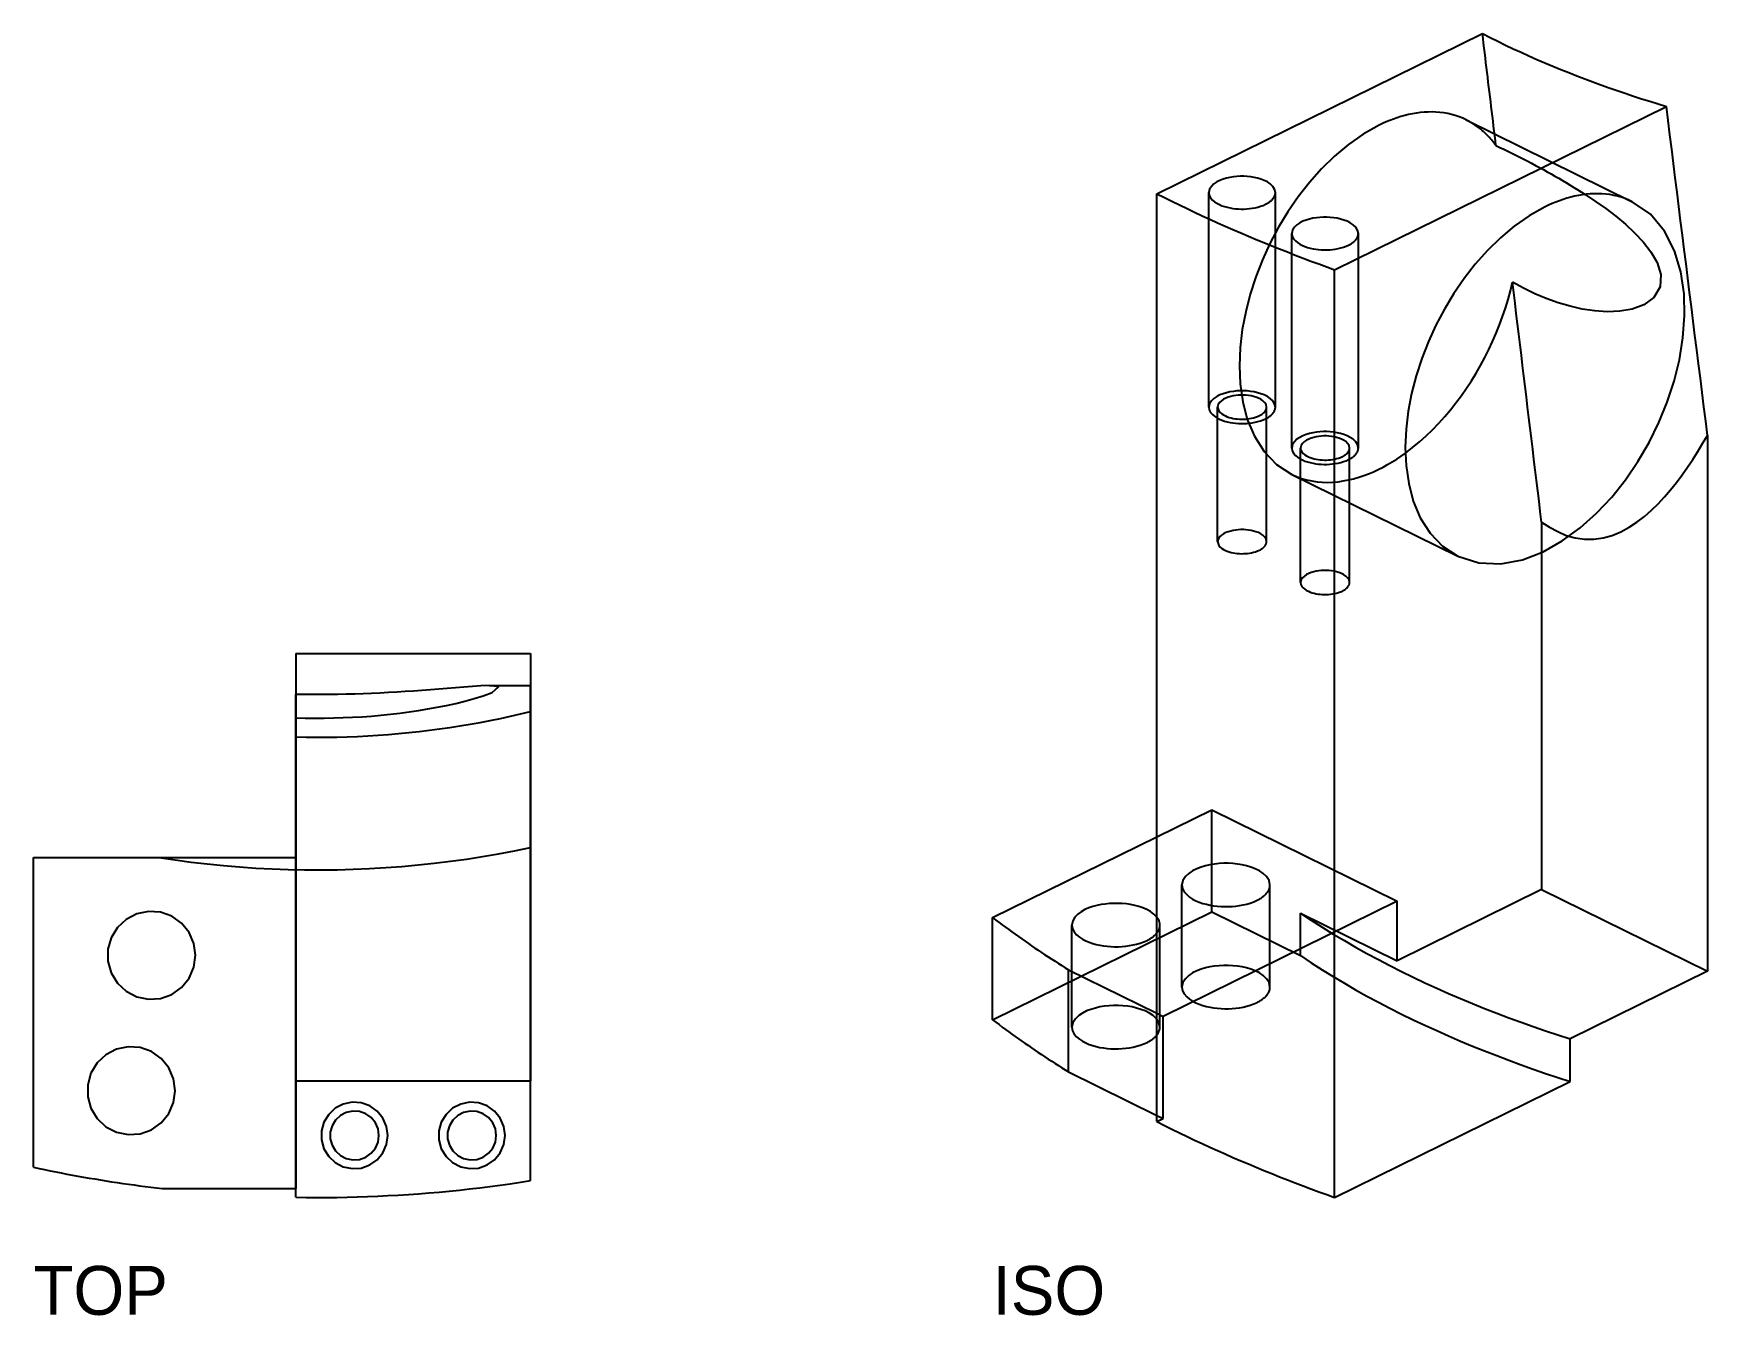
# Model space of a CAD drawing. Header units: millimetres. Extents: x 0 to 273, y -45 to 138.
# Drawn here: x 0 to 85.6, y 72.1 to 137.6 of the extents above; entities that cross this region are included whole.
import ezdxf

# ---------------------------------------------------------------- set-up
doc = ezdxf.new("R2010")
doc.units = ezdxf.units.MM
for name, color, linetype in [('ISO_HIDDEN', 8, 'CONTINUOUS'), ('ISO_VISIBLE', 7, 'Continuous'), ('TOP_HIDDEN', 8, 'CONTINUOUS'), ('TOP_VISIBLE', 7, 'Continuous')]:
    doc.layers.add(name, color=color, linetype=linetype)

msp = doc.modelspace()

# ---------------------------------------------------------------- linework, layer by layer
at = {"layer": 'ISO_HIDDEN'}
for points in [[(74.77, 131.907), (74.74, 132.156), (74.71, 132.405), (74.68, 132.654), (74.65, 132.904), (74.619, 133.153), (74.589, 133.402), (74.559, 133.651), (74.529, 133.9), (74.499, 134.149), (74.469, 134.398), (74.439, 134.647), (74.408, 134.897), (74.378, 135.146), (74.348, 135.395), (74.318, 135.644), (74.288, 135.893), (74.258, 136.142), (74.228, 136.391), (74.197, 136.641), (74.167, 136.89), (74.137, 137.139), (74.107, 137.388), (74.077, 137.637)], [(73.253, 133.216), (73.07, 133.3), (72.883, 133.375), (72.692, 133.439), (72.498, 133.494), (72.302, 133.539), (72.104, 133.574), (71.904, 133.6), (71.703, 133.616), (71.502, 133.623), (71.301, 133.621), (71.099, 133.61), (70.899, 133.592), (70.699, 133.566), (70.501, 133.532), (70.304, 133.491), (70.108, 133.443), (69.914, 133.389), (69.722, 133.329), (69.532, 133.263), (69.343, 133.191), (69.157, 133.114), (68.973, 133.032), (68.791, 132.946)], [(68.791, 132.946), (67.982, 132.491), (67.222, 131.958), (66.51, 131.362), (65.846, 130.713), (65.228, 130.019), (64.657, 129.287), (64.131, 128.522), (63.651, 127.727), (63.217, 126.906), (62.83, 126.062), (62.493, 125.197), (62.206, 124.314), (61.973, 123.414), (61.799, 122.502), (61.689, 121.58), (61.65, 120.653), (61.69, 119.725), (61.822, 118.806), (62.058, 117.909), (62.417, 117.053), (62.912, 116.269), (63.554, 115.6), (64.33, 115.094)], [(74.77, 131.907), (74.718, 131.978), (74.665, 132.048), (74.61, 132.117), (74.554, 132.185), (74.497, 132.252), (74.438, 132.317), (74.378, 132.382), (74.317, 132.445), (74.254, 132.507), (74.191, 132.568), (74.126, 132.627), (74.059, 132.685), (73.992, 132.741), (73.923, 132.796), (73.853, 132.849), (73.781, 132.901), (73.709, 132.951), (73.636, 132.999), (73.561, 133.046), (73.486, 133.091), (73.409, 133.135), (73.331, 133.176), (73.253, 133.216)], [(73.253, 133.216), (81.738, 129.038)], [(74.77, 131.907), (74.975, 131.811), (75.18, 131.714), (75.383, 131.616), (75.587, 131.516), (75.789, 131.416), (75.991, 131.314), (76.193, 131.211), (76.394, 131.107), (76.594, 131.001), (76.794, 130.895), (76.993, 130.788), (77.192, 130.679), (77.39, 130.57), (77.587, 130.459), (77.784, 130.348), (77.98, 130.235), (78.175, 130.121), (78.37, 130.005), (78.564, 129.888), (78.757, 129.77), (78.949, 129.651), (79.14, 129.53), (79.331, 129.408)], [(60.091, 118.532), (60.091, 129.499)], [(63.491, 118.532), (63.491, 129.499)], [(64.334, 116.443), (64.334, 127.41)], [(67.734, 116.443), (67.734, 127.41)], [(77.1, 112.656), (77.035, 113.19), (76.971, 113.723), (76.906, 114.256), (76.842, 114.789), (76.777, 115.323), (76.713, 115.856), (76.648, 116.389), (76.584, 116.923), (76.519, 117.456), (76.455, 117.989), (76.39, 118.523), (76.325, 119.056), (76.261, 119.589), (76.196, 120.122), (76.132, 120.656), (76.067, 121.189), (76.003, 121.722), (75.938, 122.256), (75.874, 122.789), (75.809, 123.322), (75.745, 123.855), (75.68, 124.389), (75.616, 124.922)], [(63.491, 118.532), (63.454, 118.705), (63.359, 118.855), (63.23, 118.978), (63.082, 119.077), (62.923, 119.157), (62.756, 119.221), (62.585, 119.272), (62.412, 119.311), (62.236, 119.34), (62.058, 119.359), (61.88, 119.368), (61.702, 119.368), (61.524, 119.359), (61.347, 119.34), (61.171, 119.311), (60.997, 119.272), (60.826, 119.221), (60.66, 119.157), (60.5, 119.077), (60.352, 118.978), (60.223, 118.855), (60.128, 118.705), (60.091, 118.532)], [(63.041, 118.532), (63.014, 118.66), (62.944, 118.77), (62.849, 118.86), (62.74, 118.933), (62.623, 118.992), (62.501, 119.039), (62.375, 119.076), (62.247, 119.105), (62.118, 119.126), (61.988, 119.14), (61.857, 119.147), (61.726, 119.147), (61.595, 119.14), (61.464, 119.126), (61.335, 119.105), (61.207, 119.076), (61.081, 119.039), (60.959, 118.992), (60.842, 118.933), (60.733, 118.86), (60.638, 118.77), (60.568, 118.66), (60.541, 118.532)], [(60.091, 118.532), (60.115, 118.392), (60.18, 118.265), (60.272, 118.156), (60.382, 118.064), (60.502, 117.987), (60.629, 117.921), (60.761, 117.866), (60.896, 117.821), (61.034, 117.783), (61.173, 117.752), (61.314, 117.729), (61.456, 117.712), (61.599, 117.701), (61.742, 117.696), (61.884, 117.696), (62.027, 117.703), (62.17, 117.716), (62.311, 117.735), (62.452, 117.761), (62.591, 117.794), (62.728, 117.834), (62.863, 117.882), (62.993, 117.94)], [(60.541, 118.532), (60.559, 118.429), (60.606, 118.336), (60.674, 118.256), (60.755, 118.188), (60.843, 118.131), (60.936, 118.083), (61.033, 118.043), (61.133, 118.009), (61.234, 117.981), (61.337, 117.959), (61.441, 117.941), (61.545, 117.929), (61.65, 117.921), (61.755, 117.917), (61.86, 117.918), (61.965, 117.923), (62.069, 117.932), (62.174, 117.946), (62.277, 117.965), (62.379, 117.989), (62.48, 118.019), (62.579, 118.054), (62.675, 118.097)], [(60.541, 111.656), (60.541, 118.532)], [(62.675, 118.097), (62.698, 118.109), (62.721, 118.121), (62.744, 118.134), (62.766, 118.147), (62.788, 118.161), (62.81, 118.175), (62.831, 118.191), (62.852, 118.206), (62.872, 118.223), (62.891, 118.24), (62.91, 118.258), (62.928, 118.277), (62.945, 118.296), (62.962, 118.316), (62.977, 118.338), (62.991, 118.359), (63.003, 118.382), (63.014, 118.406), (63.024, 118.43), (63.031, 118.455), (63.037, 118.48), (63.04, 118.506), (63.041, 118.532)], [(62.993, 117.94), (63.025, 117.956), (63.056, 117.973), (63.087, 117.99), (63.117, 118.008), (63.147, 118.027), (63.176, 118.047), (63.205, 118.068), (63.233, 118.089), (63.261, 118.111), (63.287, 118.135), (63.313, 118.159), (63.338, 118.185), (63.361, 118.211), (63.383, 118.239), (63.404, 118.267), (63.423, 118.297), (63.44, 118.328), (63.455, 118.36), (63.467, 118.393), (63.478, 118.427), (63.485, 118.462), (63.49, 118.497), (63.491, 118.532)], [(63.041, 111.656), (63.041, 118.532)], [(67.734, 116.443), (67.697, 116.616), (67.602, 116.767), (67.473, 116.889), (67.324, 116.988), (67.165, 117.068), (66.999, 117.132), (66.828, 117.183), (66.654, 117.223), (66.478, 117.251), (66.301, 117.27), (66.123, 117.279), (65.945, 117.279), (65.767, 117.27), (65.589, 117.251), (65.413, 117.223), (65.239, 117.183), (65.068, 117.132), (64.902, 117.068), (64.743, 116.988), (64.595, 116.889), (64.466, 116.767), (64.371, 116.616), (64.334, 116.443)], [(64.334, 116.443), (64.358, 116.303), (64.423, 116.176), (64.515, 116.067), (64.624, 115.975), (64.744, 115.898), (64.871, 115.833), (65.003, 115.778), (65.139, 115.732), (65.276, 115.694), (65.416, 115.663), (65.557, 115.64), (65.699, 115.623), (65.841, 115.612), (65.984, 115.607), (66.127, 115.608), (66.27, 115.614), (66.412, 115.627), (66.554, 115.646), (66.694, 115.672), (66.834, 115.705), (66.971, 115.745), (67.105, 115.793), (67.236, 115.851)], [(67.284, 116.443), (67.257, 116.571), (67.187, 116.681), (67.092, 116.771), (66.983, 116.844), (66.866, 116.903), (66.743, 116.95), (66.618, 116.987), (66.49, 117.016), (66.361, 117.037), (66.23, 117.051), (66.099, 117.058), (65.968, 117.058), (65.837, 117.051), (65.707, 117.037), (65.577, 117.016), (65.45, 116.987), (65.324, 116.95), (65.202, 116.903), (65.085, 116.844), (64.976, 116.771), (64.881, 116.681), (64.811, 116.571), (64.784, 116.443)], [(64.784, 116.443), (64.801, 116.34), (64.849, 116.247), (64.917, 116.167), (64.997, 116.099), (65.086, 116.042), (65.179, 115.994), (65.276, 115.954), (65.375, 115.92), (65.477, 115.892), (65.58, 115.87), (65.683, 115.853), (65.787, 115.84), (65.892, 115.832), (65.997, 115.828), (66.102, 115.829), (66.207, 115.834), (66.312, 115.843), (66.416, 115.857), (66.52, 115.876), (66.622, 115.9), (66.723, 115.93), (66.822, 115.965), (66.918, 116.008)], [(64.784, 109.567), (64.784, 116.443)], [(66.918, 116.008), (66.941, 116.02), (66.964, 116.032), (66.986, 116.045), (67.009, 116.058), (67.031, 116.072), (67.052, 116.087), (67.074, 116.102), (67.094, 116.117), (67.114, 116.134), (67.134, 116.151), (67.153, 116.169), (67.171, 116.188), (67.188, 116.207), (67.204, 116.227), (67.22, 116.249), (67.233, 116.271), (67.246, 116.293), (67.257, 116.317), (67.266, 116.341), (67.274, 116.366), (67.279, 116.391), (67.283, 116.417), (67.284, 116.443)], [(67.236, 115.851), (67.267, 115.867), (67.299, 115.884), (67.329, 115.901), (67.36, 115.92), (67.39, 115.938), (67.419, 115.958), (67.448, 115.979), (67.476, 116), (67.503, 116.023), (67.53, 116.046), (67.556, 116.07), (67.58, 116.096), (67.604, 116.122), (67.626, 116.15), (67.646, 116.178), (67.665, 116.208), (67.682, 116.239), (67.697, 116.271), (67.71, 116.304), (67.72, 116.338), (67.728, 116.373), (67.732, 116.408), (67.734, 116.443)], [(67.284, 109.567), (67.284, 116.443)], [(77.1, 112.656), (77.504, 112.398), (77.924, 112.169), (78.363, 111.978), (78.825, 111.848), (79.299, 111.786), (79.777, 111.787), (80.251, 111.85), (80.715, 111.97), (81.155, 112.16), (81.575, 112.389), (81.979, 112.647), (82.356, 112.943), (82.715, 113.26), (83.061, 113.592), (83.383, 113.947), (83.7, 114.306), (83.995, 114.685), (84.286, 115.066), (84.56, 115.459), (84.829, 115.856), (85.088, 116.26), (85.336, 116.67), (85.585, 117.08)], [(64.33, 115.094), (64.576, 114.983), (64.83, 114.89), (65.089, 114.815), (65.353, 114.757), (65.62, 114.717), (65.889, 114.694), (66.159, 114.687), (66.429, 114.696), (66.698, 114.719), (66.965, 114.757), (67.23, 114.808), (67.493, 114.871), (67.752, 114.946), (68.008, 115.031), (68.261, 115.127), (68.51, 115.232), (68.755, 115.346), (68.996, 115.468), (69.232, 115.598), (69.465, 115.735), (69.694, 115.879), (69.918, 116.029), (70.138, 116.185)], [(64.33, 115.094), (72.815, 110.916)], [(63.041, 111.656), (63.014, 111.783), (62.944, 111.894), (62.849, 111.984), (62.74, 112.057), (62.623, 112.115), (62.501, 112.163), (62.375, 112.2), (62.247, 112.229), (62.118, 112.25), (61.988, 112.264), (61.857, 112.271), (61.726, 112.271), (61.595, 112.264), (61.464, 112.25), (61.335, 112.229), (61.207, 112.2), (61.081, 112.163), (60.959, 112.115), (60.842, 112.057), (60.733, 111.984), (60.638, 111.894), (60.568, 111.783), (60.541, 111.656)], [(77.1, 112.656), (77.1, 93.865)], [(60.541, 111.656), (60.559, 111.553), (60.606, 111.46), (60.674, 111.38), (60.755, 111.312), (60.843, 111.255), (60.936, 111.207), (61.033, 111.167), (61.133, 111.133), (61.234, 111.105), (61.337, 111.083), (61.441, 111.065), (61.545, 111.053), (61.65, 111.045), (61.755, 111.041), (61.86, 111.042), (61.965, 111.047), (62.069, 111.056), (62.174, 111.07), (62.277, 111.089), (62.379, 111.113), (62.48, 111.143), (62.579, 111.178), (62.675, 111.221)], [(62.675, 111.221), (62.698, 111.233), (62.721, 111.245), (62.744, 111.258), (62.766, 111.271), (62.788, 111.285), (62.81, 111.299), (62.831, 111.315), (62.852, 111.33), (62.872, 111.347), (62.891, 111.364), (62.91, 111.382), (62.928, 111.401), (62.945, 111.42), (62.962, 111.44), (62.977, 111.461), (62.991, 111.483), (63.003, 111.506), (63.014, 111.53), (63.024, 111.554), (63.031, 111.579), (63.037, 111.604), (63.04, 111.63), (63.041, 111.656)], [(67.284, 109.567), (67.257, 109.695), (67.187, 109.805), (67.092, 109.895), (66.983, 109.968), (66.866, 110.027), (66.743, 110.074), (66.618, 110.111), (66.49, 110.14), (66.361, 110.161), (66.23, 110.175), (66.099, 110.182), (65.968, 110.182), (65.837, 110.175), (65.707, 110.161), (65.577, 110.14), (65.45, 110.111), (65.324, 110.074), (65.202, 110.027), (65.085, 109.968), (64.976, 109.895), (64.881, 109.805), (64.811, 109.695), (64.784, 109.567)], [(64.784, 109.567), (64.801, 109.464), (64.849, 109.371), (64.917, 109.291), (64.997, 109.223), (65.086, 109.166), (65.179, 109.118), (65.276, 109.078), (65.375, 109.044), (65.477, 109.016), (65.58, 108.994), (65.683, 108.976), (65.787, 108.964), (65.892, 108.956), (65.997, 108.952), (66.102, 108.953), (66.207, 108.958), (66.312, 108.967), (66.416, 108.981), (66.52, 109), (66.622, 109.024), (66.723, 109.054), (66.822, 109.089), (66.918, 109.132)], [(66.918, 109.132), (66.941, 109.144), (66.964, 109.156), (66.986, 109.169), (67.009, 109.182), (67.031, 109.196), (67.052, 109.21), (67.074, 109.226), (67.094, 109.241), (67.114, 109.258), (67.134, 109.275), (67.153, 109.293), (67.171, 109.312), (67.188, 109.331), (67.204, 109.351), (67.22, 109.373), (67.233, 109.394), (67.246, 109.417), (67.257, 109.441), (67.266, 109.465), (67.274, 109.49), (67.279, 109.515), (67.283, 109.541), (67.284, 109.567)], [(57.434, 96.567), (60.236, 97.946)], [(60.236, 97.946), (69.719, 93.277)], [(60.236, 92.724), (60.236, 97.946)], [(63.217, 94.105), (63.169, 94.334), (63.043, 94.533), (62.872, 94.695), (62.676, 94.826), (62.465, 94.931), (62.245, 95.017), (62.019, 95.084), (61.789, 95.136), (61.556, 95.174), (61.321, 95.199), (61.085, 95.211), (60.849, 95.211), (60.614, 95.199), (60.379, 95.174), (60.146, 95.136), (59.916, 95.084), (59.69, 95.017), (59.47, 94.931), (59.259, 94.826), (59.063, 94.695), (58.892, 94.533), (58.766, 94.334), (58.717, 94.105)], [(58.717, 94.105), (58.749, 93.919), (58.835, 93.751), (58.957, 93.607), (59.102, 93.485), (59.261, 93.383), (59.429, 93.296), (59.603, 93.224), (59.783, 93.163), (59.965, 93.113), (60.15, 93.073), (60.336, 93.041), (60.524, 93.019), (60.713, 93.004), (60.902, 92.997), (61.091, 92.999), (61.28, 93.008), (61.468, 93.025), (61.656, 93.05), (61.842, 93.084), (62.026, 93.127), (62.208, 93.18), (62.386, 93.245), (62.558, 93.321)], [(58.717, 88.882), (58.717, 94.105)], [(62.558, 93.321), (62.6, 93.342), (62.641, 93.364), (62.682, 93.387), (62.722, 93.411), (62.762, 93.436), (62.801, 93.463), (62.839, 93.49), (62.876, 93.518), (62.913, 93.548), (62.948, 93.579), (62.982, 93.611), (63.014, 93.645), (63.045, 93.68), (63.075, 93.716), (63.102, 93.754), (63.127, 93.794), (63.15, 93.835), (63.169, 93.877), (63.186, 93.921), (63.2, 93.966), (63.209, 94.011), (63.215, 94.058), (63.217, 94.105)], [(63.217, 88.882), (63.217, 94.105)], [(77.1, 93.865), (69.719, 90.231)], [(77.1, 93.865), (85.585, 89.688)], [(49.036, 87.21), (60.236, 92.724)], [(57.59, 92.055), (57.59, 92.074), (57.589, 92.093), (57.587, 92.112), (57.585, 92.131), (57.582, 92.15), (57.578, 92.169), (57.574, 92.188), (57.569, 92.207), (57.564, 92.225), (57.557, 92.243), (57.551, 92.261), (57.544, 92.279), (57.536, 92.297), (57.528, 92.314), (57.519, 92.331), (57.51, 92.348), (57.5, 92.365), (57.49, 92.382), (57.48, 92.398), (57.469, 92.414), (57.458, 92.429), (57.446, 92.445), (57.434, 92.46)], [(69.719, 93.277), (57.752, 87.386)], [(60.236, 92.724), (64.772, 90.491)], [(64.772, 92.667), (69.719, 90.231)], [(64.772, 92.667), (65.325, 92.3), (65.884, 91.943), (66.45, 91.594), (67.02, 91.255), (67.596, 90.924), (68.176, 90.601), (68.76, 90.286), (69.349, 89.98), (69.942, 89.681), (70.539, 89.39), (71.139, 89.107), (71.743, 88.83), (72.35, 88.561), (72.96, 88.299), (73.572, 88.043), (74.188, 87.795), (74.806, 87.552), (75.427, 87.317), (76.05, 87.087), (76.675, 86.864), (77.302, 86.647), (77.931, 86.435), (78.563, 86.23)], [(64.772, 90.491), (64.772, 92.667)], [(69.719, 90.231), (69.719, 93.277)], [(53.09, 86.832), (53.09, 92.055)], [(57.434, 91.649), (57.446, 91.664), (57.458, 91.68), (57.469, 91.695), (57.48, 91.711), (57.49, 91.728), (57.5, 91.744), (57.51, 91.761), (57.519, 91.778), (57.528, 91.795), (57.536, 91.812), (57.544, 91.83), (57.551, 91.848), (57.557, 91.866), (57.564, 91.884), (57.569, 91.903), (57.574, 91.921), (57.578, 91.94), (57.582, 91.959), (57.585, 91.978), (57.587, 91.997), (57.589, 92.016), (57.59, 92.035), (57.59, 92.055)], [(57.59, 86.832), (57.59, 92.055)], [(63.217, 88.882), (63.169, 89.112), (63.043, 89.31), (62.872, 89.472), (62.676, 89.603), (62.465, 89.709), (62.245, 89.794), (62.019, 89.862), (61.789, 89.914), (61.556, 89.952), (61.321, 89.976), (61.085, 89.989), (60.849, 89.989), (60.614, 89.976), (60.379, 89.952), (60.146, 89.914), (59.916, 89.862), (59.69, 89.794), (59.47, 89.709), (59.259, 89.603), (59.063, 89.472), (58.892, 89.31), (58.766, 89.112), (58.717, 88.882)], [(64.772, 90.491), (65.325, 90.124), (65.884, 89.767), (66.45, 89.418), (67.02, 89.079), (67.596, 88.748), (68.176, 88.425), (68.76, 88.111), (69.349, 87.804), (69.942, 87.505), (70.539, 87.214), (71.139, 86.931), (71.743, 86.654), (72.35, 86.385), (72.96, 86.123), (73.572, 85.867), (74.188, 85.619), (74.806, 85.376), (75.427, 85.141), (76.05, 84.911), (76.675, 84.688), (77.302, 84.471), (77.931, 84.259), (78.563, 84.054)], [(58.717, 88.882), (58.749, 88.697), (58.835, 88.529), (58.957, 88.385), (59.102, 88.263), (59.261, 88.16), (59.429, 88.074), (59.603, 88.001), (59.783, 87.941), (59.965, 87.891), (60.15, 87.85), (60.336, 87.819), (60.524, 87.796), (60.713, 87.782), (60.902, 87.775), (61.091, 87.776), (61.28, 87.785), (61.468, 87.802), (61.656, 87.828), (61.842, 87.862), (62.026, 87.905), (62.208, 87.958), (62.386, 88.022), (62.558, 88.099)], [(62.558, 88.099), (62.6, 88.12), (62.641, 88.142), (62.682, 88.165), (62.722, 88.189), (62.762, 88.214), (62.801, 88.24), (62.839, 88.267), (62.876, 88.296), (62.913, 88.326), (62.948, 88.356), (62.982, 88.389), (63.014, 88.422), (63.045, 88.457), (63.075, 88.494), (63.102, 88.532), (63.127, 88.571), (63.15, 88.612), (63.169, 88.655), (63.186, 88.699), (63.2, 88.743), (63.209, 88.789), (63.215, 88.836), (63.217, 88.882)], [(57.59, 86.832), (57.542, 87.061), (57.416, 87.26), (57.245, 87.422), (57.049, 87.553), (56.838, 87.659), (56.618, 87.744), (56.392, 87.812), (56.162, 87.864), (55.929, 87.902), (55.694, 87.926), (55.458, 87.939), (55.222, 87.939), (54.987, 87.926), (54.752, 87.902), (54.519, 87.864), (54.289, 87.812), (54.063, 87.744), (53.843, 87.659), (53.632, 87.553), (53.436, 87.422), (53.265, 87.26), (53.139, 87.061), (53.09, 86.832)], [(57.434, 87.542), (57.752, 87.386)], [(57.752, 82.163), (57.752, 87.386)], [(53.09, 86.832), (53.122, 86.647), (53.208, 86.479), (53.33, 86.335), (53.475, 86.213), (53.634, 86.11), (53.802, 86.024), (53.976, 85.951), (54.156, 85.89), (54.338, 85.84), (54.523, 85.8), (54.709, 85.769), (54.897, 85.746), (55.086, 85.732), (55.275, 85.725), (55.464, 85.726), (55.653, 85.735), (55.841, 85.752), (56.029, 85.778), (56.215, 85.812), (56.399, 85.855), (56.581, 85.908), (56.759, 85.972), (56.931, 86.049)], [(56.931, 86.049), (56.973, 86.07), (57.014, 86.092), (57.055, 86.115), (57.095, 86.139), (57.135, 86.164), (57.174, 86.19), (57.212, 86.217), (57.249, 86.246), (57.286, 86.275), (57.321, 86.306), (57.355, 86.339), (57.387, 86.372), (57.418, 86.407), (57.448, 86.444), (57.475, 86.482), (57.5, 86.521), (57.523, 86.562), (57.542, 86.605), (57.559, 86.648), (57.573, 86.693), (57.582, 86.739), (57.588, 86.785), (57.59, 86.832)], [(57.434, 82.32), (57.752, 82.163)], [(57.434, 82.007), (57.752, 82.163)]]:
    msp.add_lwpolyline(points, dxfattribs=at)
at = {"layer": 'ISO_VISIBLE'}
for points in [[(57.434, 129.443), (74.077, 137.637)], [(74.077, 137.637), (74.469, 137.437), (74.863, 137.24), (75.259, 137.048), (75.657, 136.859), (76.057, 136.674), (76.458, 136.492), (76.861, 136.314), (77.265, 136.14), (77.671, 135.969), (78.078, 135.801), (78.487, 135.637), (78.897, 135.476), (79.308, 135.318), (79.721, 135.164), (80.134, 135.013), (80.549, 134.865), (80.965, 134.719), (81.382, 134.577), (81.8, 134.438), (82.218, 134.302), (82.638, 134.169), (83.059, 134.039), (83.481, 133.911)], [(66.521, 125.561), (83.481, 133.911)], [(85.585, 117.08), (85.494, 117.811), (85.402, 118.543), (85.31, 119.275), (85.219, 120.007), (85.127, 120.739), (85.035, 121.47), (84.944, 122.202), (84.852, 122.934), (84.761, 123.666), (84.669, 124.398), (84.577, 125.129), (84.486, 125.861), (84.394, 126.593), (84.303, 127.325), (84.212, 128.057), (84.12, 128.789), (84.029, 129.52), (83.937, 130.252), (83.846, 130.984), (83.755, 131.716), (83.663, 132.448), (83.572, 133.18), (83.481, 133.911)], [(63.491, 129.499), (63.454, 129.672), (63.359, 129.822), (63.23, 129.945), (63.082, 130.044), (62.923, 130.124), (62.756, 130.188), (62.585, 130.239), (62.412, 130.278), (62.236, 130.307), (62.058, 130.326), (61.88, 130.335), (61.702, 130.335), (61.524, 130.326), (61.347, 130.307), (61.171, 130.278), (60.997, 130.239), (60.826, 130.188), (60.66, 130.124), (60.5, 130.044), (60.352, 129.945), (60.223, 129.822), (60.128, 129.672), (60.091, 129.499)], [(57.434, 82.007), (57.434, 129.443)], [(57.434, 129.443), (57.818, 129.249), (58.203, 129.058), (58.589, 128.869), (58.977, 128.683), (59.365, 128.499), (59.755, 128.317), (60.146, 128.138), (60.537, 127.96), (60.93, 127.785), (61.324, 127.613), (61.718, 127.442), (62.114, 127.274), (62.51, 127.108), (62.908, 126.944), (63.306, 126.782), (63.705, 126.622), (64.105, 126.465), (64.506, 126.309), (64.907, 126.155), (65.31, 126.004), (65.713, 125.854), (66.117, 125.707), (66.521, 125.561)], [(60.091, 129.499), (60.115, 129.359), (60.18, 129.232), (60.272, 129.123), (60.382, 129.031), (60.502, 128.954), (60.629, 128.888), (60.761, 128.833), (60.896, 128.788), (61.034, 128.75), (61.173, 128.719), (61.314, 128.696), (61.456, 128.678), (61.599, 128.667), (61.742, 128.662), (61.884, 128.663), (62.027, 128.67), (62.17, 128.683), (62.311, 128.702), (62.452, 128.728), (62.591, 128.761), (62.728, 128.801), (62.863, 128.849), (62.993, 128.907)], [(62.993, 128.907), (63.025, 128.923), (63.056, 128.94), (63.087, 128.957), (63.117, 128.975), (63.147, 128.994), (63.176, 129.014), (63.205, 129.035), (63.233, 129.056), (63.261, 129.078), (63.287, 129.102), (63.313, 129.126), (63.338, 129.151), (63.361, 129.178), (63.383, 129.206), (63.404, 129.234), (63.423, 129.264), (63.44, 129.295), (63.455, 129.327), (63.467, 129.36), (63.478, 129.394), (63.485, 129.429), (63.49, 129.464), (63.491, 129.499)], [(79.331, 129.408), (79.863, 129.053), (80.386, 128.683), (80.895, 128.295), (81.388, 127.886), (81.859, 127.452), (82.298, 126.986), (82.69, 126.481), (83.008, 125.926), (83.196, 125.316), (83.161, 124.682), (82.841, 124.134), (82.326, 123.76), (81.725, 123.541), (81.095, 123.434), (80.455, 123.411), (79.817, 123.453), (79.184, 123.548), (78.559, 123.688), (77.945, 123.869), (77.342, 124.085), (76.752, 124.334), (76.177, 124.614), (75.616, 124.922)], [(81.738, 129.038), (81.555, 129.122), (81.368, 129.197), (81.177, 129.261), (80.984, 129.316), (80.787, 129.361), (80.589, 129.396), (80.389, 129.422), (80.188, 129.438), (79.987, 129.445), (79.786, 129.443), (79.585, 129.433), (79.384, 129.414), (79.185, 129.388), (78.986, 129.354), (78.789, 129.313), (78.593, 129.266), (78.399, 129.211), (78.207, 129.151), (78.017, 129.085), (77.829, 129.013), (77.642, 128.937), (77.458, 128.855), (77.277, 128.768)], [(77.277, 128.768), (76.468, 128.313), (75.707, 127.78), (74.995, 127.184), (74.331, 126.535), (73.714, 125.842), (73.142, 125.11), (72.617, 124.344), (72.136, 123.549), (71.703, 122.728), (71.316, 121.884), (70.978, 121.019), (70.691, 120.136), (70.459, 119.237), (70.285, 118.324), (70.174, 117.402), (70.135, 116.475), (70.175, 115.547), (70.307, 114.628), (70.544, 113.731), (70.902, 112.875), (71.398, 112.091), (72.039, 111.422), (72.815, 110.916)], [(72.815, 110.916), (73.887, 110.57), (75.014, 110.525), (76.122, 110.733), (77.176, 111.138), (78.162, 111.69), (79.075, 112.355), (79.916, 113.108), (80.688, 113.934), (81.391, 114.818), (82.027, 115.752), (82.595, 116.729), (83.094, 117.742), (83.522, 118.788), (83.875, 119.862), (84.147, 120.958), (84.33, 122.073), (84.415, 123.2), (84.385, 124.329), (84.222, 125.446), (83.899, 126.528), (83.388, 127.534), (82.666, 128.399), (81.738, 129.038)], [(67.734, 127.41), (67.697, 127.583), (67.602, 127.733), (67.473, 127.856), (67.324, 127.955), (67.165, 128.035), (66.999, 128.099), (66.828, 128.15), (66.654, 128.189), (66.478, 128.218), (66.301, 128.237), (66.123, 128.246), (65.945, 128.246), (65.767, 128.237), (65.589, 128.218), (65.413, 128.189), (65.239, 128.15), (65.068, 128.099), (64.902, 128.035), (64.743, 127.955), (64.595, 127.856), (64.466, 127.733), (64.371, 127.583), (64.334, 127.41)], [(64.334, 127.41), (64.358, 127.27), (64.423, 127.143), (64.515, 127.034), (64.624, 126.942), (64.744, 126.865), (64.871, 126.799), (65.003, 126.744), (65.139, 126.699), (65.276, 126.661), (65.416, 126.63), (65.557, 126.607), (65.699, 126.59), (65.841, 126.579), (65.984, 126.573), (66.127, 126.574), (66.27, 126.581), (66.412, 126.594), (66.554, 126.613), (66.694, 126.639), (66.834, 126.672), (66.971, 126.712), (67.105, 126.76), (67.236, 126.818)], [(67.236, 126.818), (67.267, 126.834), (67.299, 126.851), (67.329, 126.868), (67.36, 126.886), (67.39, 126.905), (67.419, 126.925), (67.448, 126.946), (67.476, 126.967), (67.503, 126.989), (67.53, 127.013), (67.556, 127.037), (67.58, 127.063), (67.604, 127.089), (67.626, 127.117), (67.646, 127.145), (67.665, 127.175), (67.682, 127.206), (67.697, 127.238), (67.71, 127.271), (67.72, 127.305), (67.728, 127.34), (67.732, 127.375), (67.734, 127.41)], [(66.521, 78.125), (66.521, 125.561)], [(70.138, 116.185), (70.502, 116.462), (70.854, 116.754), (71.195, 117.06), (71.524, 117.378), (71.841, 117.707), (72.147, 118.047), (72.442, 118.397), (72.726, 118.756), (72.999, 119.123), (73.26, 119.498), (73.511, 119.881), (73.751, 120.271), (73.979, 120.667), (74.196, 121.07), (74.402, 121.478), (74.596, 121.892), (74.779, 122.312), (74.95, 122.736), (75.109, 123.165), (75.255, 123.598), (75.389, 124.036), (75.509, 124.477), (75.616, 124.922)], [(85.585, 117.08), (85.585, 89.688)], [(49.036, 92.432), (57.434, 96.567)], [(57.434, 92.46), (57.282, 92.614), (57.107, 92.741), (56.917, 92.845), (56.718, 92.931), (56.513, 93), (56.303, 93.056), (56.091, 93.099), (55.876, 93.131), (55.661, 93.151), (55.444, 93.161), (55.227, 93.161), (55.011, 93.15), (54.795, 93.129), (54.581, 93.097), (54.369, 93.054), (54.159, 92.997), (53.954, 92.927), (53.756, 92.841), (53.566, 92.736), (53.391, 92.608), (53.241, 92.453), (53.132, 92.266), (53.09, 92.055)], [(49.036, 92.432), (49.199, 92.308), (49.363, 92.185), (49.527, 92.063), (49.692, 91.941), (49.858, 91.82), (50.024, 91.7), (50.191, 91.581), (50.358, 91.462), (50.525, 91.344), (50.694, 91.227), (50.862, 91.11), (51.031, 90.994), (51.201, 90.879), (51.371, 90.764), (51.541, 90.651), (51.712, 90.538), (51.884, 90.425), (52.055, 90.313), (52.228, 90.202), (52.4, 90.092), (52.573, 89.982), (52.747, 89.873), (52.921, 89.764)], [(49.036, 87.21), (49.036, 92.432)], [(53.09, 92.055), (53.122, 91.869), (53.208, 91.701), (53.33, 91.557), (53.475, 91.435), (53.634, 91.333), (53.802, 91.246), (53.976, 91.173), (54.156, 91.113), (54.338, 91.063), (54.523, 91.022), (54.709, 90.991), (54.897, 90.968), (55.086, 90.954), (55.275, 90.947), (55.464, 90.948), (55.653, 90.957), (55.841, 90.975), (56.029, 91), (56.215, 91.034), (56.399, 91.077), (56.581, 91.13), (56.759, 91.194), (56.931, 91.271)], [(56.931, 91.271), (56.956, 91.284), (56.981, 91.296), (57.005, 91.309), (57.029, 91.322), (57.053, 91.336), (57.077, 91.35), (57.1, 91.364), (57.124, 91.379), (57.147, 91.394), (57.17, 91.41), (57.192, 91.425), (57.215, 91.442), (57.237, 91.458), (57.258, 91.475), (57.28, 91.493), (57.3, 91.511), (57.321, 91.529), (57.341, 91.548), (57.361, 91.567), (57.38, 91.587), (57.399, 91.607), (57.417, 91.628), (57.434, 91.649)], [(52.921, 89.764), (57.434, 87.542)], [(52.921, 84.542), (52.921, 89.764)], [(85.585, 89.688), (78.563, 86.23)], [(49.036, 87.21), (49.199, 87.086), (49.363, 86.963), (49.527, 86.84), (49.692, 86.719), (49.858, 86.598), (50.024, 86.478), (50.191, 86.358), (50.358, 86.24), (50.525, 86.122), (50.694, 86.004), (50.862, 85.888), (51.031, 85.772), (51.201, 85.657), (51.371, 85.542), (51.541, 85.428), (51.712, 85.315), (51.884, 85.203), (52.055, 85.091), (52.228, 84.98), (52.4, 84.869), (52.573, 84.76), (52.747, 84.65), (52.921, 84.542)], [(78.563, 84.054), (78.563, 86.23)], [(52.921, 84.542), (57.434, 82.32)], [(66.521, 78.125), (78.563, 84.054)], [(57.434, 82.007), (57.818, 81.813), (58.203, 81.622), (58.589, 81.433), (58.977, 81.247), (59.365, 81.063), (59.755, 80.881), (60.146, 80.701), (60.537, 80.524), (60.93, 80.349), (61.324, 80.177), (61.718, 80.006), (62.114, 79.838), (62.51, 79.672), (62.908, 79.508), (63.306, 79.346), (63.705, 79.186), (64.105, 79.028), (64.506, 78.873), (64.907, 78.719), (65.31, 78.568), (65.713, 78.418), (66.117, 78.271), (66.521, 78.125)]]:
    msp.add_lwpolyline(points, dxfattribs=at)
at = {"layer": 'TOP_HIDDEN'}
for points in [[(13.411, 105.945), (13.411, 95.507)], [(13.411, 105.945), (25.411, 105.945)], [(25.411, 105.945), (25.411, 96.014)], [(23.298, 104.295), (25.411, 104.295)], [(25.411, 84.095), (25.411, 84.974), (25.411, 85.852), (25.411, 86.73), (25.411, 87.608), (25.411, 88.487), (25.411, 89.365), (25.411, 90.243), (25.411, 91.121), (25.411, 92), (25.411, 92.878), (25.411, 93.756), (25.411, 94.634), (25.411, 95.513), (25.411, 96.391), (25.411, 97.269), (25.411, 98.148), (25.411, 99.026), (25.411, 99.904), (25.411, 100.782), (25.411, 101.661), (25.411, 102.539), (25.411, 103.417), (25.411, 104.295)], [(25.411, 104.295), (25.411, 103.856), (25.411, 103.417), (25.411, 102.978), (25.411, 102.539), (25.411, 102.1), (25.411, 101.661), (25.411, 101.221), (25.411, 100.782), (25.411, 100.343), (25.411, 99.904), (25.411, 99.465), (25.411, 99.026), (25.411, 98.587), (25.411, 98.148), (25.411, 97.708), (25.411, 97.269), (25.411, 96.83), (25.411, 96.391), (25.411, 95.952), (25.411, 95.513), (25.411, 95.074), (25.411, 94.634), (25.411, 94.195)], [(13.411, 102.651), (13.411, 102.283), (13.411, 101.915), (13.411, 101.548), (13.411, 101.18), (13.411, 100.813), (13.411, 100.445), (13.411, 100.077), (13.411, 99.71), (13.411, 99.342), (13.411, 98.974), (13.411, 98.607), (13.411, 98.239), (13.411, 97.872), (13.411, 97.504), (13.411, 97.136), (13.411, 96.769), (13.411, 96.401), (13.411, 96.033), (13.411, 95.666), (13.411, 95.298), (13.411, 94.931), (13.411, 94.563), (13.411, 94.195)], [(13.411, 84.095), (13.411, 84.902), (13.411, 85.709), (13.411, 86.516), (13.411, 87.322), (13.411, 88.129), (13.411, 88.936), (13.411, 89.743), (13.411, 90.549), (13.411, 91.356), (13.411, 92.163), (13.411, 92.97), (13.411, 93.776), (13.411, 94.583), (13.411, 95.39), (13.411, 96.197), (13.411, 97.003), (13.411, 97.81), (13.411, 98.617), (13.411, 99.424), (13.411, 100.23), (13.411, 101.037), (13.411, 101.844), (13.411, 102.651)], [(6.415, 95.507), (7.237, 95.385), (8.06, 95.276), (8.885, 95.18), (9.712, 95.097), (10.54, 95.027), (11.369, 94.97), (12.198, 94.927), (13.028, 94.897), (13.859, 94.879), (14.69, 94.875), (15.521, 94.884), (16.351, 94.906), (17.181, 94.942), (18.01, 94.99), (18.839, 95.052), (19.666, 95.126), (20.492, 95.214), (21.317, 95.315), (22.14, 95.429), (22.961, 95.556), (23.78, 95.696), (24.597, 95.848), (25.411, 96.014)], [(6.415, 95.507), (7.237, 95.385), (8.06, 95.276), (8.885, 95.18), (9.712, 95.097), (10.54, 95.027), (11.369, 94.97), (12.198, 94.927), (13.028, 94.897), (13.859, 94.879), (14.69, 94.875), (15.521, 94.884), (16.351, 94.906), (17.181, 94.942), (18.01, 94.99), (18.839, 95.052), (19.666, 95.126), (20.492, 95.214), (21.317, 95.315), (22.14, 95.429), (22.961, 95.556), (23.78, 95.696), (24.597, 95.848), (25.411, 96.014)], [(25.411, 78.985), (25.411, 96.014)], [(0, 95.507), (6.415, 95.507)], [(0, 79.667), (0, 95.507)], [(6.415, 95.507), (13.411, 95.507)], [(13.411, 95.507), (13.411, 78.583)], [(13.411, 94.195), (13.411, 93.756), (13.411, 93.317), (13.411, 92.878), (13.411, 92.439), (13.411, 92), (13.411, 91.561), (13.411, 91.121), (13.411, 90.682), (13.411, 90.243), (13.411, 89.804), (13.411, 89.365), (13.411, 88.926), (13.411, 88.487), (13.411, 88.048), (13.411, 87.608), (13.411, 87.169), (13.411, 86.73), (13.411, 86.291), (13.411, 85.852), (13.411, 85.413), (13.411, 84.974), (13.411, 84.534), (13.411, 84.095)], [(25.411, 94.195), (25.411, 93.756), (25.411, 93.317), (25.411, 92.878), (25.411, 92.439), (25.411, 92), (25.411, 91.561), (25.411, 91.121), (25.411, 90.682), (25.411, 90.243), (25.411, 89.804), (25.411, 89.365), (25.411, 88.926), (25.411, 88.487), (25.411, 88.048), (25.411, 87.608), (25.411, 87.169), (25.411, 86.73), (25.411, 86.291), (25.411, 85.852), (25.411, 85.413), (25.411, 84.974), (25.411, 84.534), (25.411, 84.095)], [(8.285, 90.507), (8.201, 91.114), (7.957, 91.676), (7.57, 92.151), (7.07, 92.504), (6.492, 92.709), (5.881, 92.751), (5.281, 92.627), (4.737, 92.345), (4.289, 91.926), (3.971, 91.403), (3.806, 90.813), (3.806, 90.2), (3.971, 89.61), (4.289, 89.087), (4.737, 88.668), (5.281, 88.386), (5.881, 88.262), (6.492, 88.304), (7.07, 88.509), (7.57, 88.862), (7.957, 89.337), (8.201, 89.9), (8.285, 90.507)], [(7.25, 83.583), (7.167, 84.19), (6.922, 84.752), (6.536, 85.228), (6.035, 85.581), (5.458, 85.786), (4.846, 85.828), (4.247, 85.704), (3.702, 85.422), (3.255, 85.003), (2.936, 84.48), (2.771, 83.89), (2.771, 83.277), (2.936, 82.687), (3.255, 82.163), (3.702, 81.745), (4.247, 81.463), (4.846, 81.339), (5.458, 81.38), (6.035, 81.586), (6.536, 81.939), (6.922, 82.414), (7.167, 82.976), (7.25, 83.583)], [(13.411, 84.095), (25.411, 84.095)], [(18.111, 81.295), (18.048, 81.754), (17.863, 82.179), (17.571, 82.538), (17.193, 82.805), (16.757, 82.96), (16.295, 82.991), (15.841, 82.897), (15.43, 82.684), (15.092, 82.368), (14.851, 81.973), (14.727, 81.527), (14.727, 81.064), (14.851, 80.618), (15.092, 80.222), (15.43, 79.906), (15.841, 79.693), (16.295, 79.599), (16.757, 79.631), (17.193, 79.786), (17.571, 80.053), (17.863, 80.412), (18.048, 80.837), (18.111, 81.295)], [(17.661, 81.295), (17.614, 81.633), (17.479, 81.945), (17.264, 82.209), (16.986, 82.405), (16.665, 82.519), (16.325, 82.542), (15.992, 82.473), (15.69, 82.317), (15.441, 82.084), (15.264, 81.793), (15.172, 81.466), (15.172, 81.125), (15.264, 80.797), (15.441, 80.506), (15.69, 80.274), (15.992, 80.118), (16.325, 80.048), (16.665, 80.071), (16.986, 80.185), (17.264, 80.382), (17.479, 80.646), (17.614, 80.958), (17.661, 81.295)], [(24.111, 81.295), (24.048, 81.754), (23.863, 82.179), (23.571, 82.538), (23.193, 82.805), (22.757, 82.96), (22.295, 82.991), (21.841, 82.897), (21.43, 82.684), (21.092, 82.368), (20.851, 81.973), (20.727, 81.527), (20.727, 81.064), (20.851, 80.618), (21.092, 80.222), (21.43, 79.906), (21.841, 79.693), (22.295, 79.599), (22.757, 79.631), (23.193, 79.786), (23.571, 80.053), (23.863, 80.412), (24.048, 80.837), (24.111, 81.295)], [(23.661, 81.295), (23.614, 81.633), (23.479, 81.945), (23.264, 82.209), (22.986, 82.405), (22.665, 82.519), (22.325, 82.542), (21.992, 82.473), (21.69, 82.317), (21.441, 82.084), (21.264, 81.793), (21.172, 81.466), (21.172, 81.125), (21.264, 80.797), (21.441, 80.506), (21.69, 80.274), (21.992, 80.118), (22.325, 80.048), (22.665, 80.071), (22.986, 80.185), (23.264, 80.382), (23.479, 80.646), (23.614, 80.958), (23.661, 81.295)], [(0, 79.667), (0.284, 79.607), (0.568, 79.548), (0.852, 79.49), (1.136, 79.433), (1.421, 79.378), (1.706, 79.324), (1.991, 79.27), (2.276, 79.218), (2.561, 79.168), (2.847, 79.118), (3.133, 79.07), (3.419, 79.023), (3.705, 78.977), (3.992, 78.932), (4.279, 78.888), (4.566, 78.846), (4.853, 78.805), (5.14, 78.765), (5.427, 78.726), (5.715, 78.689), (6.002, 78.652), (6.29, 78.617), (6.578, 78.583)], [(13.411, 78.134), (13.934, 78.128), (14.458, 78.125), (14.982, 78.126), (15.505, 78.132), (16.029, 78.141), (16.553, 78.154), (17.076, 78.172), (17.599, 78.193), (18.122, 78.218), (18.645, 78.247), (19.168, 78.28), (19.69, 78.317), (20.212, 78.358), (20.734, 78.403), (21.256, 78.452), (21.777, 78.505), (22.297, 78.562), (22.818, 78.622), (23.337, 78.687), (23.856, 78.755), (24.375, 78.828), (24.893, 78.904), (25.411, 78.985)], [(6.578, 78.583), (13.411, 78.583)], [(13.411, 78.134), (13.411, 78.583)]]:
    msp.add_lwpolyline(points, dxfattribs=at)
at = {"layer": 'TOP_VISIBLE'}
for points in [[(13.411, 105.945), (13.411, 105.854), (13.411, 105.763), (13.411, 105.672), (13.411, 105.58), (13.411, 105.489), (13.411, 105.398), (13.411, 105.306), (13.411, 105.215), (13.411, 105.124), (13.411, 105.033), (13.411, 104.941), (13.411, 104.85), (13.411, 104.759), (13.411, 104.668), (13.411, 104.576), (13.411, 104.485), (13.411, 104.394), (13.411, 104.302), (13.411, 104.211), (13.411, 104.12), (13.411, 104.029), (13.411, 103.937), (13.411, 103.846)], [(13.411, 105.945), (13.932, 105.945), (14.454, 105.945), (14.976, 105.945), (15.498, 105.945), (16.019, 105.945), (16.541, 105.945), (17.063, 105.945), (17.585, 105.945), (18.106, 105.945), (18.628, 105.945), (19.15, 105.945), (19.672, 105.945), (20.193, 105.945), (20.715, 105.945), (21.237, 105.945), (21.759, 105.945), (22.28, 105.945), (22.802, 105.945), (23.324, 105.945), (23.845, 105.945), (24.367, 105.945), (24.889, 105.945), (25.411, 105.945)], [(25.411, 105.945), (25.411, 105.816), (25.411, 105.687), (25.411, 105.557), (25.411, 105.428), (25.411, 105.298), (25.411, 105.169), (25.411, 105.039), (25.411, 104.91), (25.411, 104.781), (25.411, 104.651), (25.411, 104.522), (25.411, 104.392), (25.411, 104.263), (25.411, 104.134), (25.411, 104.004), (25.411, 103.875), (25.411, 103.745), (25.411, 103.616), (25.411, 103.487), (25.411, 103.357), (25.411, 103.228), (25.411, 103.098), (25.411, 102.969)], [(13.411, 102.651), (13.895, 102.638), (14.379, 102.633), (14.864, 102.634), (15.348, 102.642), (15.832, 102.657), (16.316, 102.678), (16.8, 102.706), (17.283, 102.741), (17.765, 102.783), (18.247, 102.831), (18.729, 102.887), (19.209, 102.951), (19.688, 103.021), (20.166, 103.1), (20.643, 103.187), (21.117, 103.282), (21.59, 103.387), (22.061, 103.503), (22.528, 103.631), (22.99, 103.776), (23.442, 103.949), (23.773, 104.231), (23.298, 104.295)], [(23.298, 104.295), (22.867, 104.283), (22.438, 104.256), (22.008, 104.224), (21.579, 104.189), (21.15, 104.153), (20.721, 104.118), (20.292, 104.083), (19.863, 104.05), (19.433, 104.019), (19.004, 103.989), (18.574, 103.962), (18.145, 103.937), (17.715, 103.915), (17.284, 103.895), (16.854, 103.878), (16.424, 103.864), (15.994, 103.853), (15.563, 103.844), (15.133, 103.839), (14.702, 103.836), (14.272, 103.837), (13.841, 103.84), (13.411, 103.846)], [(13.411, 102.651), (13.411, 102.703), (13.411, 102.755), (13.411, 102.807), (13.411, 102.859), (13.411, 102.91), (13.411, 102.962), (13.411, 103.014), (13.411, 103.066), (13.411, 103.118), (13.411, 103.17), (13.411, 103.222), (13.411, 103.274), (13.411, 103.326), (13.411, 103.378), (13.411, 103.43), (13.411, 103.482), (13.411, 103.534), (13.411, 103.586), (13.411, 103.638), (13.411, 103.69), (13.411, 103.742), (13.411, 103.794), (13.411, 103.846)], [(13.411, 101.67), (13.937, 101.66), (14.463, 101.656), (14.99, 101.658), (15.516, 101.667), (16.042, 101.681), (16.568, 101.701), (17.094, 101.728), (17.619, 101.76), (18.144, 101.799), (18.668, 101.843), (19.192, 101.894), (19.715, 101.951), (20.238, 102.013), (20.76, 102.082), (21.281, 102.157), (21.801, 102.237), (22.32, 102.324), (22.838, 102.417), (23.355, 102.515), (23.871, 102.62), (24.385, 102.73), (24.899, 102.847), (25.411, 102.969)], [(25.411, 78.985), (25.411, 102.969)], [(13.411, 102.651), (13.411, 102.608), (13.411, 102.565), (13.411, 102.523), (13.411, 102.48), (13.411, 102.437), (13.411, 102.395), (13.411, 102.352), (13.411, 102.31), (13.411, 102.267), (13.411, 102.224), (13.411, 102.182), (13.411, 102.139), (13.411, 102.096), (13.411, 102.054), (13.411, 102.011), (13.411, 101.968), (13.411, 101.926), (13.411, 101.883), (13.411, 101.84), (13.411, 101.798), (13.411, 101.755), (13.411, 101.713), (13.411, 101.67)], [(13.411, 78.134), (13.411, 101.67)], [(0, 95.507), (13.411, 95.507)], [(0, 79.667), (0, 95.507)], [(8.285, 90.507), (8.201, 91.114), (7.957, 91.676), (7.57, 92.151), (7.07, 92.504), (6.492, 92.709), (5.881, 92.751), (5.281, 92.627), (4.737, 92.345), (4.289, 91.926), (3.971, 91.403), (3.806, 90.813), (3.806, 90.2), (3.971, 89.61), (4.289, 89.087), (4.737, 88.668), (5.281, 88.386), (5.881, 88.262), (6.492, 88.304), (7.07, 88.509), (7.57, 88.862), (7.957, 89.337), (8.201, 89.9), (8.285, 90.507)], [(7.25, 83.583), (7.167, 84.19), (6.922, 84.752), (6.536, 85.228), (6.035, 85.581), (5.458, 85.786), (4.846, 85.828), (4.247, 85.704), (3.702, 85.422), (3.255, 85.003), (2.936, 84.48), (2.771, 83.89), (2.771, 83.277), (2.936, 82.687), (3.255, 82.163), (3.702, 81.745), (4.247, 81.463), (4.846, 81.339), (5.458, 81.38), (6.035, 81.586), (6.536, 81.939), (6.922, 82.414), (7.167, 82.976), (7.25, 83.583)], [(18.111, 81.295), (18.048, 81.754), (17.863, 82.179), (17.571, 82.538), (17.193, 82.805), (16.757, 82.96), (16.295, 82.991), (15.841, 82.897), (15.43, 82.684), (15.092, 82.368), (14.851, 81.973), (14.727, 81.527), (14.727, 81.064), (14.851, 80.618), (15.092, 80.222), (15.43, 79.906), (15.841, 79.693), (16.295, 79.599), (16.757, 79.631), (17.193, 79.786), (17.571, 80.053), (17.863, 80.412), (18.048, 80.837), (18.111, 81.295)], [(17.661, 81.295), (17.614, 81.633), (17.479, 81.945), (17.264, 82.209), (16.986, 82.405), (16.665, 82.519), (16.325, 82.542), (15.992, 82.473), (15.69, 82.317), (15.441, 82.084), (15.264, 81.793), (15.172, 81.466), (15.172, 81.125), (15.264, 80.797), (15.441, 80.506), (15.69, 80.274), (15.992, 80.118), (16.325, 80.048), (16.665, 80.071), (16.986, 80.185), (17.264, 80.382), (17.479, 80.646), (17.614, 80.958), (17.661, 81.295)], [(24.111, 81.295), (24.048, 81.754), (23.863, 82.179), (23.571, 82.538), (23.193, 82.805), (22.757, 82.96), (22.295, 82.991), (21.841, 82.897), (21.43, 82.684), (21.092, 82.368), (20.851, 81.973), (20.727, 81.527), (20.727, 81.064), (20.851, 80.618), (21.092, 80.222), (21.43, 79.906), (21.841, 79.693), (22.295, 79.599), (22.757, 79.631), (23.193, 79.786), (23.571, 80.053), (23.863, 80.412), (24.048, 80.837), (24.111, 81.295)], [(23.661, 81.295), (23.614, 81.633), (23.479, 81.945), (23.264, 82.209), (22.986, 82.405), (22.665, 82.519), (22.325, 82.542), (21.992, 82.473), (21.69, 82.317), (21.441, 82.084), (21.264, 81.793), (21.172, 81.466), (21.172, 81.125), (21.264, 80.797), (21.441, 80.506), (21.69, 80.274), (21.992, 80.118), (22.325, 80.048), (22.665, 80.071), (22.986, 80.185), (23.264, 80.382), (23.479, 80.646), (23.614, 80.958), (23.661, 81.295)], [(0, 79.667), (0.284, 79.607), (0.568, 79.548), (0.852, 79.49), (1.136, 79.433), (1.421, 79.378), (1.706, 79.324), (1.991, 79.27), (2.276, 79.218), (2.561, 79.168), (2.847, 79.118), (3.133, 79.07), (3.419, 79.023), (3.705, 78.977), (3.992, 78.932), (4.279, 78.888), (4.566, 78.846), (4.853, 78.805), (5.14, 78.765), (5.427, 78.726), (5.715, 78.689), (6.002, 78.652), (6.29, 78.617), (6.578, 78.583)], [(13.411, 78.134), (13.934, 78.128), (14.458, 78.125), (14.982, 78.126), (15.505, 78.132), (16.029, 78.141), (16.553, 78.154), (17.076, 78.172), (17.599, 78.193), (18.122, 78.218), (18.645, 78.247), (19.168, 78.28), (19.69, 78.317), (20.212, 78.358), (20.734, 78.403), (21.256, 78.452), (21.777, 78.505), (22.297, 78.562), (22.818, 78.622), (23.337, 78.687), (23.856, 78.755), (24.375, 78.828), (24.893, 78.904), (25.411, 78.985)], [(6.578, 78.583), (13.411, 78.583)]]:
    msp.add_lwpolyline(points, dxfattribs=at)

# ---------------------------------------------------------------- texts
at = {"layer": 'ISO_VISIBLE'}
msp.add_text('ISO', height=2.5, dxfattribs=at).set_placement((49.036, 72.125))
at = {"layer": 'TOP_VISIBLE'}
msp.add_text('TOP', height=2.5, dxfattribs=at).set_placement((0, 72.125))

doc.saveas('drawing.dxf')
